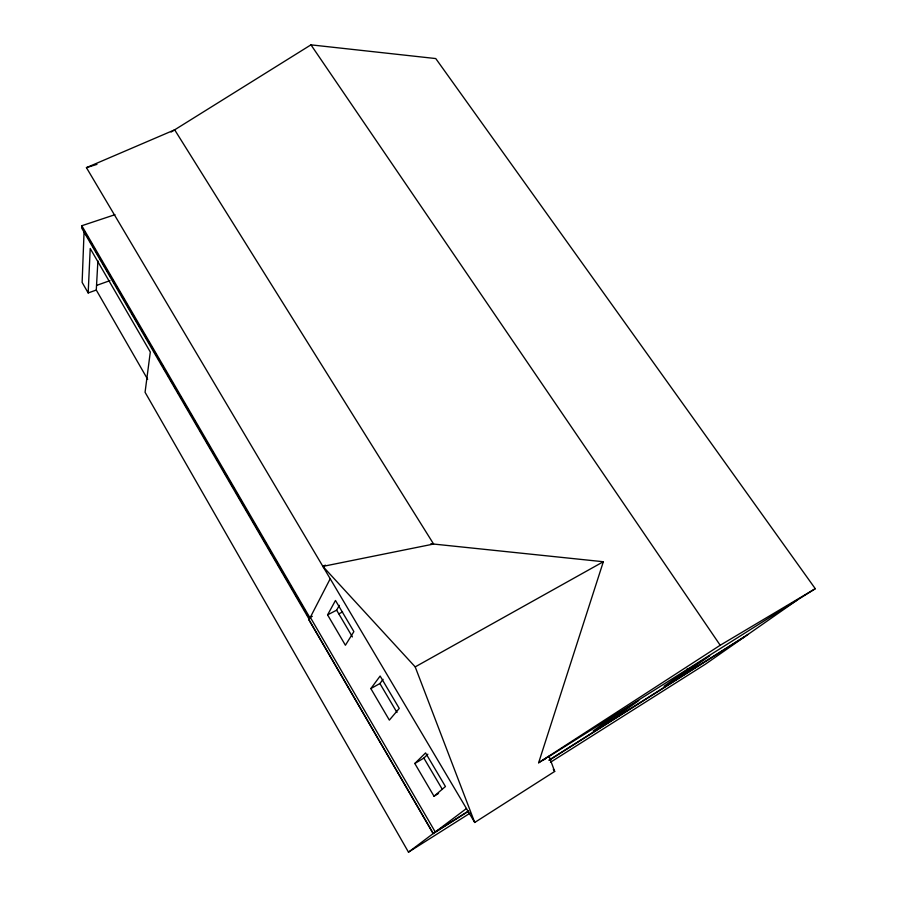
<?xml version="1.0" encoding="UTF-8"?>
<svg xmlns="http://www.w3.org/2000/svg" width="897" height="897" viewBox="0 0 897 897"><rect width="100%" height="100%" fill="white"/><g stroke="black" fill="none" stroke-linecap="round" stroke-linejoin="round"><path stroke-width="1.35" d="M114.973 214.686L81.806 225.73L81.717 228.107L309.061 619.065L309.824 617.585L312.302 616.306M97.896 260.859L96.282 290.045L88.175 292.949L90.216 248.503L150.304 352.005L145.067 392.269L408.483 852.15L469.994 813.209M474.726 822.471L415.199 666.886L322.875 566.399L433.61 544.042L174.668 129.83L86.437 167.649L474.726 822.471L554.682 771.442L549.042 756.205L538.626 762.764L603.333 561.735L430.885 543.761M330.208 578.756L308.972 619.928L433.173 833.571L468.783 811.067M327.584 614.871L335.478 600.463L353.878 631.6L345.412 645.246L327.584 614.871L336.633 610.173L339.335 605.352M370.842 688.582L380.137 676.035L399.255 708.395L389.354 720.123L370.842 688.582L379.902 683.536L383.075 679.321M414.806 763.493L425.57 752.919L445.45 786.534L434.013 796.233L414.806 763.493L423.866 758.077L427.869 754.186M408.483 852.15L466.451 808.522M619.479 714.371L638.776 700.557L611.821 717.555L593.186 730.965L619.479 714.371L618.033 712.128M688.717 670.676L709.662 655.864L684.422 671.786L664.038 686.25L688.717 670.676L687.27 668.523M796.783 600.362L705.39 664.195L550.433 762.293M538.626 762.764L720.201 645.257L815.283 588.701L435.763 58.563L310.956 44.85L171.136 132.038M468.436 811.034L435.258 831.99L310.317 617.327M549.009 760.129L748.076 634.381M549.278 760.208L744.835 636.646M543.033 760.264L545.286 758.84M548.145 757.046L815.283 588.701M434.013 796.233L438.543 793.441M415.199 666.886L603.333 561.735M338.898 613.828L342.576 611.911M322.875 566.399L325.376 565.155M96.753 285.347L109.939 280.649M86.437 167.649L96.966 164.364M310.956 44.85L720.201 645.257M553.303 769.222L554.682 771.442M336.633 610.173L352.409 636.926M379.902 683.536L396.99 712.498M423.866 758.077L442.367 789.438M81.806 225.73L309.824 617.585M88.31 238.31L84.094 231.067L82.132 282.409L88.175 292.949M89.711 240.721L91.819 244.354M93.221 246.765L94.634 249.175M96.035 251.597L98.143 255.219M99.545 257.63L101.653 261.262M103.065 263.673L104.467 266.095M105.868 268.506L107.976 272.127M109.389 274.549L110.791 276.96M112.192 279.371L114.3 283.004M115.702 285.414L117.81 289.036M119.223 291.458L120.624 293.868M122.026 296.29L124.134 299.912M125.546 302.323L126.948 304.745M128.349 307.155L130.457 310.777M131.87 313.199L133.978 316.82M135.38 319.231L136.781 321.653M138.194 324.064L140.302 327.685M141.704 330.107L143.105 332.518M144.507 334.94L146.615 338.561M148.027 340.972L149.429 343.394M151.537 347.016L152.939 349.426M154.351 351.848L156.459 355.47M157.861 357.881L159.262 360.302M161.37 363.924L162.783 366.346M164.185 368.757L165.586 371.167M167.694 374.8L169.107 377.211M170.508 379.622L172.616 383.254M174.018 385.665L175.42 388.087M177.528 391.709L178.94 394.119M180.342 396.541L181.743 398.952M183.851 402.574L188.774 411.028M190.175 413.45L191.588 415.86M193.696 419.482L195.098 421.904M196.499 424.315L197.912 426.737M200.02 430.358L201.421 432.769M203.529 436.391L204.931 438.812M206.332 441.223L211.255 449.677M212.656 452.099L214.069 454.51M216.177 458.132L217.579 460.553M222.501 469.008L227.412 477.462M228.825 479.873L233.736 488.338M235.844 491.96L243.569 505.246M245.677 508.868L249.893 516.111M252.001 519.733L260.433 534.231M261.846 536.641L266.061 543.896M268.158 547.518L272.374 554.761M274.482 558.383L276.59 562.015M278.003 564.426L282.914 572.88M284.327 575.302L288.542 582.545M290.65 586.167L292.758 589.789M294.16 592.211L299.082 600.665M300.484 603.076L302.592 606.697M303.993 609.119L305.395 611.53M306.808 613.952L309.611 618.784M309.039 619.894L433.24 833.526M96.282 290.045L147.669 379.341"/></g></svg>
